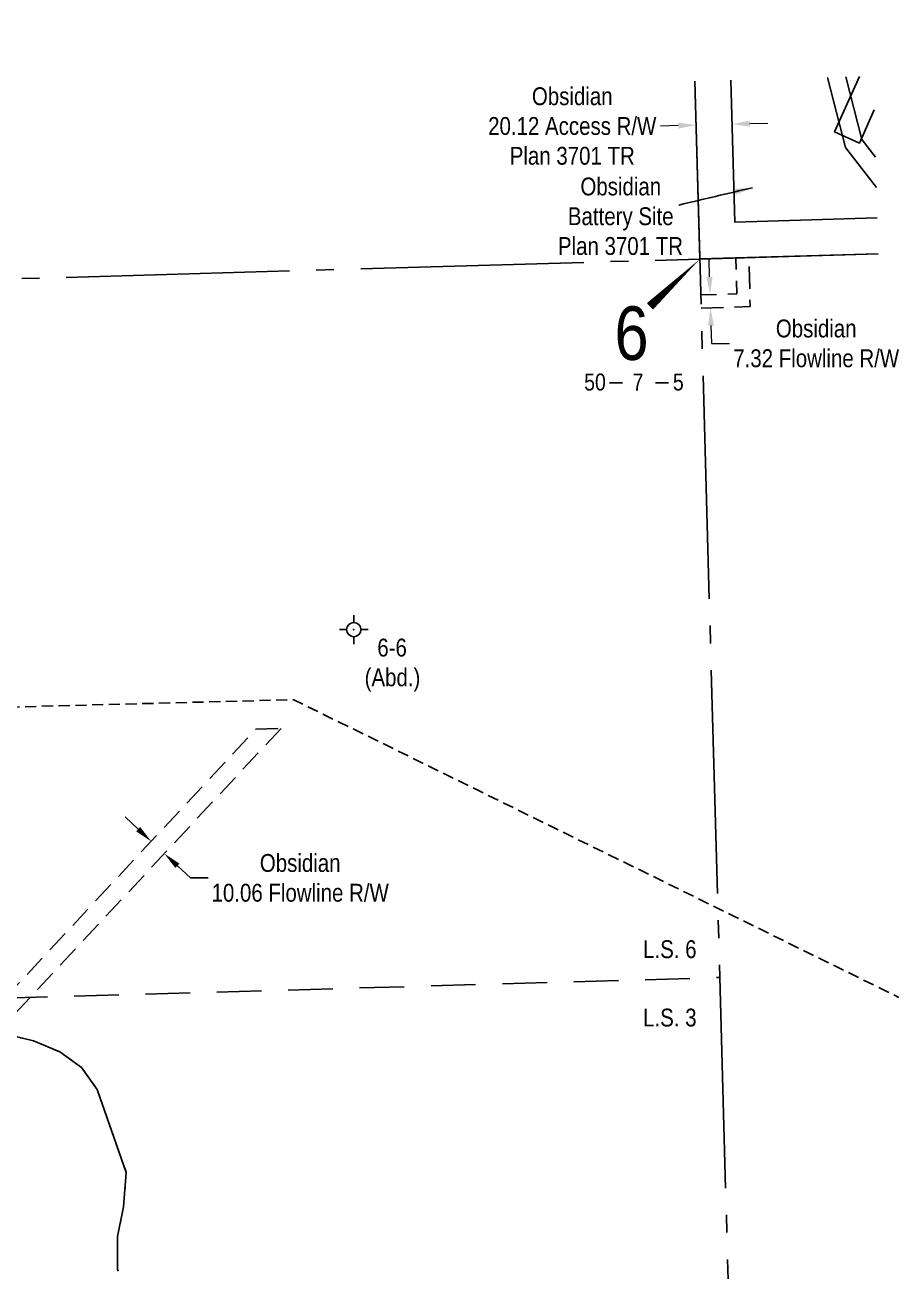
# Model space of a CAD drawing. Extents: x 629055 to 633377, y 5904225 to 5907946.
# Drawn here: x 632059 to 632549, y 5905472 to 5906170 of the extents above; entities that cross this region are included whole.
import ezdxf
from ezdxf.enums import TextEntityAlignment as Align

# ---------------------------------------------------------------- set-up
doc = ezdxf.new("R2010")
doc.units = 0
doc.header["$LTSCALE"] = 5
doc.header["$PDSIZE"] = 5
for name, pattern in [('foc-FLOWLINE', [3.75, 2.5, -1.25]), ('foc-LSD', [8, 5, -3]), ('foc-QUARTERLINE', [33, 25, -3, 2, -3]), ('foc-WHEELTRACKS', [2, 0.4, -1.6]), ('UG_PIPE', [1.875, 1.25, -0.625])]:
    doc.linetypes.add(name, pattern=pattern)
for name, color, linetype in [('10', 1, 'Continuous'), ('9', 3, 'Continuous'), ('AS-PIPE-UG', 44, 'UG_PIPE'), ('C-FLOWLINE', 13, 'foc-FLOWLINE'), ('C-RW', 13, 'Continuous'), ('C-WS-S', 13, 'Continuous'), ('F-WS-S', 190, 'Continuous'), ('L-QSEC', 8, 'foc-QUARTERLINE'), ('L-SECLBL', 7, 'Continuous'), ('L-SECTION-LSD', 7, 'foc-LSD'), ('T-WATER-P3', 160, 'foc-WHEELTRACKS')]:
    doc.layers.add(name, color=color, linetype=linetype)
for name, color, linetype, lineweight in [('C-AR-T', 13, 'Continuous', 9), ('C-FLOWLINE-T', 13, 'Continuous', 9), ('C-WS-T', 13, 'Continuous', 9), ('F-WS-T', 190, 'Continuous', 9)]:
    doc.layers.add(name, color=color, linetype=linetype, lineweight=lineweight)
doc.layers.add('oil_and_gas_wells_pt', color=7, linetype='Continuous', true_color=0x2ae332)
doc.styles.add('100L', font='ARIALN.TTF', dxfattribs={"height": 11})
doc.styles.add('80CG', font='ARIALN.TTF', dxfattribs={"height": 10})
doc.styles.add('80L', font='ARIALN.TTF', dxfattribs={"height": 10})
doc.styles.add('foc-LtypeFont', font='ARIALN.TTF', dxfattribs={"height": 7.35})
doc.styles.add('SIMPLEX', font='ARIALN.TTF')
doc.linetypes.add('foc-TOPO-flowdirection-NOLINE', pattern='A,0,[">",foc-LtypeFont,S=0.3,R=0,X=0,Y=-0.945],-20,[">",foc-LtypeFont,S=0.3,R=0,X=0,Y=-0.945],0', length=20)
doc.dimstyles.new('Compass 5 000', dxfattribs={"dimscale": 5, "dimtxt": 9, "dimasz": 2, "dimexe": 0.2, "dimexo": 0.0625, "dimgap": 0.5, "dimtad": 0, "dimtih": 1, "dimtoh": 1, "dimzin": 0, "dimdsep": 46, "dimtxsty": '80CG', "dimcen": 0.1, "dimse1": 1, "dimse2": 1, "dimclrd": 256, "dimclrt": 256, "dimaunit": 1, "dimadec": 4, "dimazin": 0, "dimtfac": 0.06, "dimtofl": 0, "dimtmove": 0, "dimatfit": 1, "dimfxl": 0.2, "dimtolj": 1, "dimtzin": 0, "dimlwd": -1, "dimarcsym": 0})

# ---------------------------------------------------------------- blocks, each defined once
blk = doc.blocks.new('L-SECLBL')
at = {"layer": '9', "color": 7}
for p, q in [((-5.08, -27.83), (-12.29, -27.83)), ((20.7, -27.83), (13.5, -27.83))]:
    blk.add_line(p, q, dxfattribs=at)
at = {"layer": '10', "color": 2, "style": 'SIMPLEX'}
blk.add_attdef('SEC', text='', height=30, dxfattribs=at).set_placement((0, 0), align=Align.MIDDLE)
at = {"layer": '10', "color": 5, "style": '80L'}
blk.add_attdef('TWP', text='', height=9.5, dxfattribs=at).set_placement((-14.43, -27.37), align=Align.MIDDLE_RIGHT)
blk.add_attdef('RGE', text='', height=9.5, dxfattribs=at).set_placement((3.62, -27.37), align=Align.MIDDLE_CENTER)
blk.add_attdef('MER', text='', height=9.5, dxfattribs=at).set_placement((23.17, -27.37), align=Align.MIDDLE_LEFT)
blk = doc.blocks.new('GABD')
for p, q in [((0, 0.81), (0, 1.62)), ((-0.81, 0), (-1.62, 0)), ((1.62, 0), (0.81, 0)), ((0, -0.81), (0, -1.62))]:
    blk.add_line(p, q)
blk.add_circle((0, 0), 0.8)
blk = doc.blocks.new('*D746')
at = {"layer": 'C-WS-S', "transparency": 16777216}
for p, q in [((632122.74, 5905719.44), (632115.43, 5905726.26)), ((632144.72, 5905698.93), (632152.03, 5905692.11)), ((632152.03, 5905692.11), (632162.03, 5905692.11))]:
    blk.add_line(p, q, dxfattribs=at)
for points in [[(632123.88, 5905720.66), (632121.6, 5905718.22), (632130.05, 5905712.61)], [(632145.85, 5905700.15), (632143.58, 5905697.71), (632137.4, 5905705.75)]]:
    blk.add_solid(points, dxfattribs=at)
at = {"layer": 'C-WS-S', "transparency": 16777216, "insert": (632213.52, 5905692.11), "char_height": 10, "attachment_point": 5, "style": '80CG'}
blk.add_mtext('\\A1;Obsidian\\P10.06 Flowline R/W', dxfattribs=at)
blk = doc.blocks.new('*D749')
at = {"layer": 'C-AR-T', "transparency": 16777216}
for p, q in [((632425.32, 5906113.37), (632415.32, 5906113.09)), ((632465.41, 5906114.48), (632475.41, 5906114.76))]:
    blk.add_line(p, q, dxfattribs=at)
for points in [[(632425.27, 5906115.03), (632425.37, 5906111.7), (632435.31, 5906113.65)], [(632465.37, 5906116.15), (632465.46, 5906112.82), (632455.42, 5906114.21)]]:
    blk.add_solid(points, dxfattribs=at)
at = {"layer": 'C-AR-T', "transparency": 16777216, "insert": (632365.92, 5906113.09), "char_height": 10, "attachment_point": 5, "style": '80CG'}
blk.add_mtext('\\A1;Obsidian\\P20.12 Access R/W\\PPlan 3701 TR', dxfattribs=at)
blk = doc.blocks.new('*D752')
at = {"layer": 'C-FLOWLINE-T', "transparency": 16777216}
for p, q in [((632442.84, 5906028.68), (632442.55, 5906038.68)), ((632443.63, 5906001.37), (632443.91, 5905991.38)), ((632443.91, 5905991.38), (632453.91, 5905991.38))]:
    blk.add_line(p, q, dxfattribs=at)
for points in [[(632444.5, 5906028.73), (632441.17, 5906028.63), (632443.13, 5906018.69)], [(632445.29, 5906001.42), (632441.96, 5906001.33), (632443.34, 5906011.37)]]:
    blk.add_solid(points, dxfattribs=at)
at = {"layer": 'C-FLOWLINE-T', "transparency": 16777216, "insert": (632502.57, 5905991.38), "char_height": 10, "attachment_point": 5, "style": '80CG'}
blk.add_mtext('\\A1;Obsidian\\P7.32 Flowline R/W', dxfattribs=at)

msp = doc.modelspace()

# ---------------------------------------------------------------- linework, layer by layer
at = {"layer": 'AS-PIPE-UG', "flags": 128}
msp.add_lwpolyline([(631637.719, 5905777.06), (632209.888, 5905791.93), (632548.889, 5905625.254)], dxfattribs=at)
at = {"layer": 'C-FLOWLINE', "flags": 128}
msp.add_lwpolyline([(632438.148, 5906011.221), (632465.583, 5906012.012), (632464.818, 5906039.483), (632457.504, 5906039.273), (632458.065, 5906019.116), (632437.945, 5906018.536)], close=True, dxfattribs=at)
at = {"layer": 'C-FLOWLINE'}
msp.add_lwpolyline([(631907.016, 5905473.629), (632188.66, 5905775.414), (632202.796, 5905775.821), (631907.416, 5905459.317)], dxfattribs=at)
at = {"layer": 'C-RW', "flags": 128}
for points in [[(632454.732, 5906138.851), (632456.944, 5906059.374), (632536.751, 5906061.671)], [(632508.853, 5906140.402), (632518.989, 5906101.032), (632536.277, 5906078.746)], [(632526.777, 5906140.916), (632512.848, 5906109.856), (632526.75, 5906103.619), (632535.069, 5906122.169)], [(632535.803, 5906095.761), (632528.209, 5906105.551), (632519.16, 5906140.697)], [(632537.311, 5906041.569), (632437.401, 5906038.694), (632434.629, 5906138.274)]]:
    msp.add_lwpolyline(points, dxfattribs=at)
at = {"layer": 'L-QSEC'}
for p, q in [((632434.615, 5906138.274), (632459.763, 5905234.024)), ((632537.312, 5906041.523), (631635.832, 5906015.523))]:
    msp.add_line(p, q, dxfattribs=at)
at = {"layer": 'L-SECLBL', "flags": 128}
msp.add_lwpolyline([(632437.386, 5906038.641, 0, 5, 0), (632409.429, 5906012.15, 0, 0, 0)], format="xyseb", dxfattribs=at)
at = {"layer": 'L-SECTION-LSD'}
msp.add_line((631647.07, 5905613.24), (632448.574, 5905636.341), dxfattribs=at)
at = {"layer": 'oil_and_gas_wells_pt'}
msp.add_point((632243.547, 5905831.175), dxfattribs=at)
at = {"layer": 'T-WATER-P3', "linetype": 'foc-TOPO-flowdirection-NOLINE', "flags": 128}
msp.add_lwpolyline([(630729.21, 5905518.854), (630784.251, 5905592.955), (630805.229, 5905614.025), (630893.621, 5905674.279), (630907.85, 5905680.67), (630925.436, 5905684.573), (630944.361, 5905686.299), (631067.594, 5905687.357), (631100.354, 5905679.657), (631136.625, 5905674.57), (631169.344, 5905665.684), (631254.781, 5905623.723), (631290.204, 5905616.126), (631305.634, 5905610.572), (631359.968, 5905583.742), (631376.543, 5905580.577), (631395.041, 5905579.337), (631433.971, 5905581.93), (631467.415, 5905590.409), (631496.28, 5905603.556), (631512.796, 5905607.673), (631593.109, 5905607.621), (631611.381, 5905605.787), (631624.878, 5905601.347), (631677.439, 5905589.985), (631706.78, 5905577.67), (631730.883, 5905559.645), (631744.326, 5905552.461), (631760.797, 5905548.403), (631780.154, 5905549.012), (631809.517, 5905560.748), (631825.975, 5905564.869), (631943.483, 5905615.645), (631960.943, 5905620.018), (631991.371, 5905609.971), (632030.888, 5905608.957), (632064.069, 5905600.851), (632078.855, 5905594.698), (632091.083, 5905586.012), (632099.752, 5905573.715), (632116.085, 5905527.192), (632114.619, 5905508.039), (632111.162, 5905491.334), (632111.162, 5905472.98), (632111.536, 5905472)], dxfattribs=at)
at = {"layer": 'T-WATER-P3', "flags": 128}
msp.add_lwpolyline([(631624.878, 5905601.347), (631677.439, 5905589.985), (631706.78, 5905577.67), (631730.883, 5905559.645), (631744.326, 5905552.461), (631760.797, 5905548.403), (631780.154, 5905549.012), (631809.517, 5905560.748), (631825.975, 5905564.869), (631943.483, 5905615.645), (631960.943, 5905620.018), (631991.371, 5905609.971), (632030.888, 5905608.957), (632064.069, 5905600.851), (632078.855, 5905594.698), (632091.083, 5905586.012), (632099.752, 5905573.715), (632116.085, 5905527.192), (632114.619, 5905508.039), (632111.162, 5905491.334), (632111.162, 5905472.98), (632111.536, 5905472)], dxfattribs=at)

# ---------------------------------------------------------------- block references
at = {"layer": 'F-WS-S', "color": 5, "xscale": 5, "yscale": 5, "zscale": 5}
msp.add_blockref('GABD', (632243.547, 5905831.175), dxfattribs=at)
at = {"layer": 'L-SECLBL'}
msp.add_blockref('L-SECLBL', (632399.141, 5905997.17), dxfattribs=at).add_auto_attribs({'SEC': '6', 'TWP': '50', 'RGE': '7', 'MER': '5'})

# ---------------------------------------------------------------- texts
at = {"layer": 'C-WS-T', "insert": (632357.393, 5906084.306), "char_height": 10, "attachment_point": 1, "style": '80L'}
msp.add_mtext_dynamic_manual_height_columns('\\pi13.101;Obsidian\\P\\pi6.0787;Battery Site\\P\\pi0.51252;Plan 3701 TR', width=70.03596, gutter_width=50.016, heights=[0], dxfattribs=at)
at = {"layer": 'F-WS-T', "insert": (632249.231, 5905826.113), "char_height": 9.99678, "attachment_point": 1, "style": '80L'}
msp.add_mtext_dynamic_manual_height_columns('\\pi7.5014;6-6\\P\\pi0.39927;(Abd.)', width=30.59795, gutter_width=50.016, heights=[0], dxfattribs=at)

# ---------------------------------------------------------------- dimensions: what is measured, and where the dimension line sits
at = {"layer": 'C-AR-T', "color": 5}
dim = msp.add_linear_dim(base=(632435.315, 5906113.646), p1=(632455.13, 5906124.519), p2=(632435.028, 5906123.959), angle=181.594353, text='Obsidian\\P20.12 Access R/W\\PPlan 3701 TR', dimstyle='Compass 5 000', dxfattribs=at)
dim.commit()
dim.dimension.update_dxf_attribs({"geometry": '*D749', "text_midpoint": (632365.916, 5906113.09), "dimtype": 161})
at = {"layer": 'C-FLOWLINE-T', "color": 5}
dim = msp.add_linear_dim(base=(632443.338, 5906011.371), p1=(632456.602, 5906019.074), p2=(632456.813, 5906011.759), angle=271.652043, text='Obsidian\\P7.32 Flowline R/W', dimstyle='Compass 5 000', dxfattribs=at)
dim.commit()
dim.dimension.update_dxf_attribs({"geometry": '*D752', "text_midpoint": (632502.574, 5905991.379), "dimtype": 161})
at = {"layer": 'C-WS-S', "color": 5}
dim = msp.add_aligned_dim(p1=(632129.502, 5905712.025), p2=(632136.854, 5905705.164), distance=0.806, text='Obsidian\\P10.06 Flowline R/W', dimstyle='Compass 5 000', dxfattribs=at)
dim.commit()
dim.dimension.update_dxf_attribs({"geometry": '*D746', "text_midpoint": (632213.52, 5905692.107)})

# ---------------------------------------------------------------- leaders
at = {"layer": 'C-WS-T', "color": 5, "path_type": 1}
msp.add_leader([(632466.884, 5906078.592), (632425.567, 5906068.922)], dimstyle='Compass 5 000', override={"dimgap": 0.5, "dimtad": 0}, dxfattribs=at)

# ---------------------------------------------------------------- next in the draw order: texts
at = {"layer": 'L-SECTION-LSD', "char_height": 10, "attachment_point": 1, "style": '100L', "bg_fill": 3, "box_fill_scale": 1.5, "bg_fill_color": 256, "bg_fill_transparency": 0}
for s, width, insert in [('L.S. 6', 30.49295, (632405.621, 5905657.236)), ('L.S. 3', 30.3857, (632405.621, 5905618.951))]:
    msp.add_mtext_dynamic_manual_height_columns(s, width=width, gutter_width=55.018, heights=[0], dxfattribs=dict(at, insert=insert))

doc.saveas('drawing.dxf')
